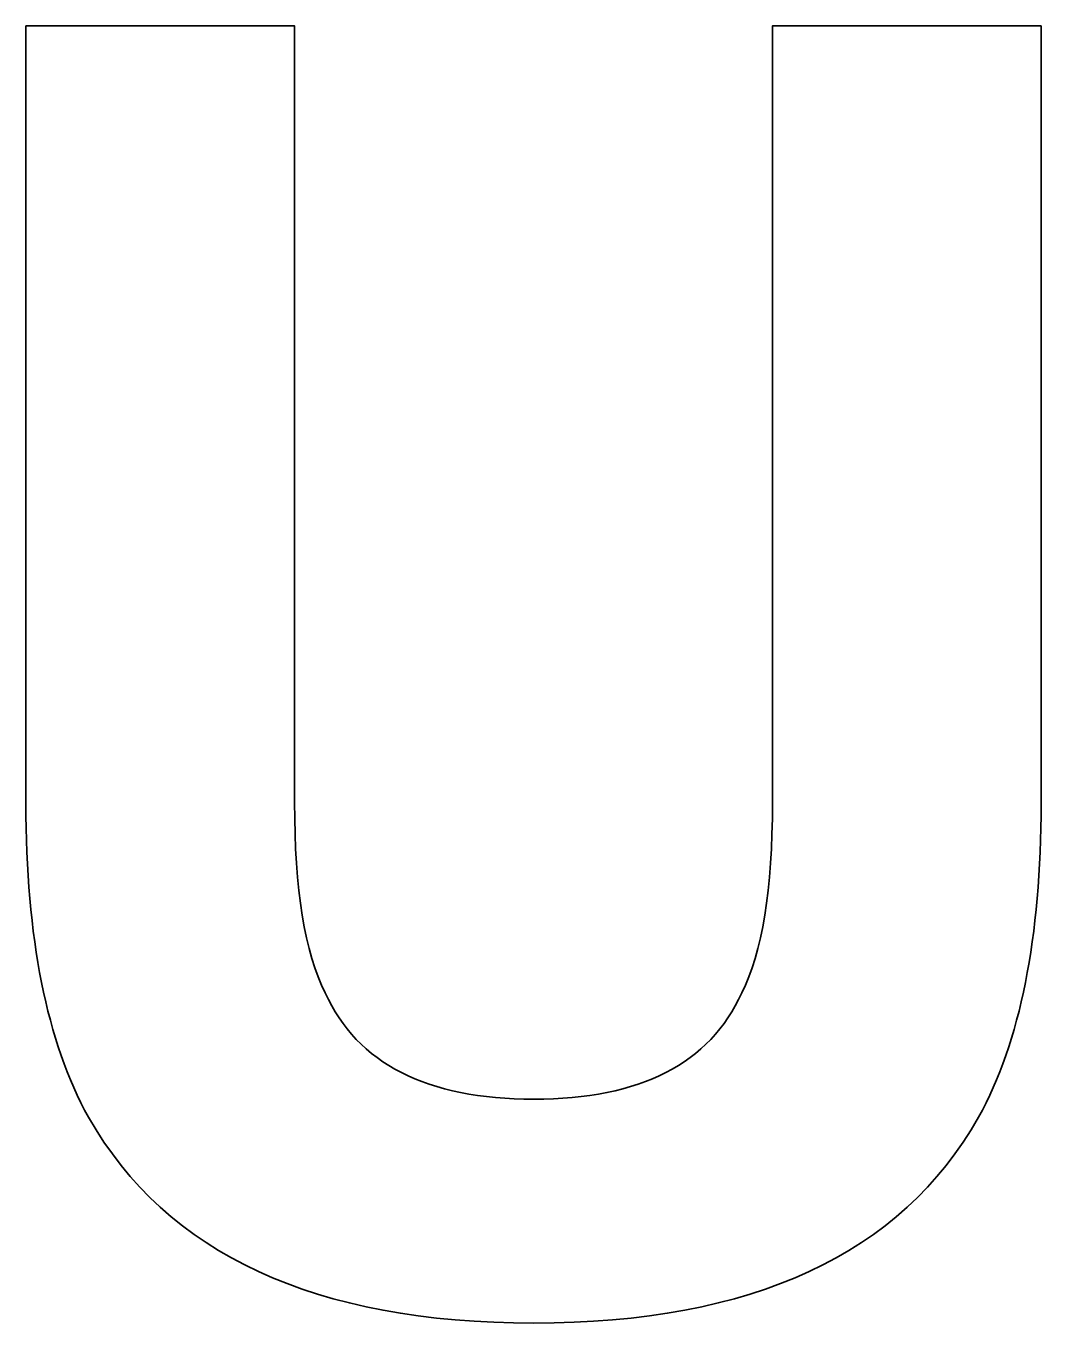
# Model space of a CAD drawing. Header units: inches. Extents: x 0 to 104, y 0 to 133.
import ezdxf

# ---------------------------------------------------------------- set-up
doc = ezdxf.new("R2010")
doc.units = ezdxf.units.IN
doc.header["$MEASUREMENT"] = 0
doc.layers.add('Layer 1', color=7, linetype='Continuous')

msp = doc.modelspace()

# ---------------------------------------------------------------- linework, layer by layer
at = {"layer": 'Layer 1', "color": 179, "lineweight": 35, "true_color": 0x231f20}
msp.add_open_spline([(0.07, 133.29), (0.07, 133.29), (27.68, 133.29), (27.68, 133.29), (27.68, 133.29), (27.68, 53.45), (27.68, 53.45), (27.68, 44.52), (28.73, 38), (30.84, 33.89), (34.12, 26.6), (41.27, 22.96), (52.28, 22.96), (63.24, 22.96), (70.36, 26.6), (73.64, 33.89), (75.75, 38), (76.8, 44.52), (76.8, 53.45), (76.8, 53.45), (76.8, 133.29), (76.8, 133.29), (76.8, 133.29), (104.41, 133.29), (104.41, 133.29), (104.41, 133.29), (104.41, 53.39), (104.41, 53.39), (104.41, 39.57), (102.26, 28.81), (97.98, 21.11), (90, 7), (74.76, -0.06), (52.28, -0.06), (29.8, -0.06), (14.54, 7), (6.5, 21.11), (2.21, 28.81), (0.07, 39.57), (0.07, 53.39), (0.07, 53.39), (0.07, 133.29), (0.07, 133.29)], degree=3, knots=[0, 0, 0, 0, 1, 1, 1, 2, 2, 2, 3, 3, 3, 4, 4, 4, 5, 5, 5, 6, 6, 6, 7, 7, 7, 8, 8, 8, 9, 9, 9, 10, 10, 10, 11, 11, 11, 12, 12, 12, 13, 13, 13, 14, 14, 14, 14], dxfattribs=at)

doc.saveas('drawing.dxf')
